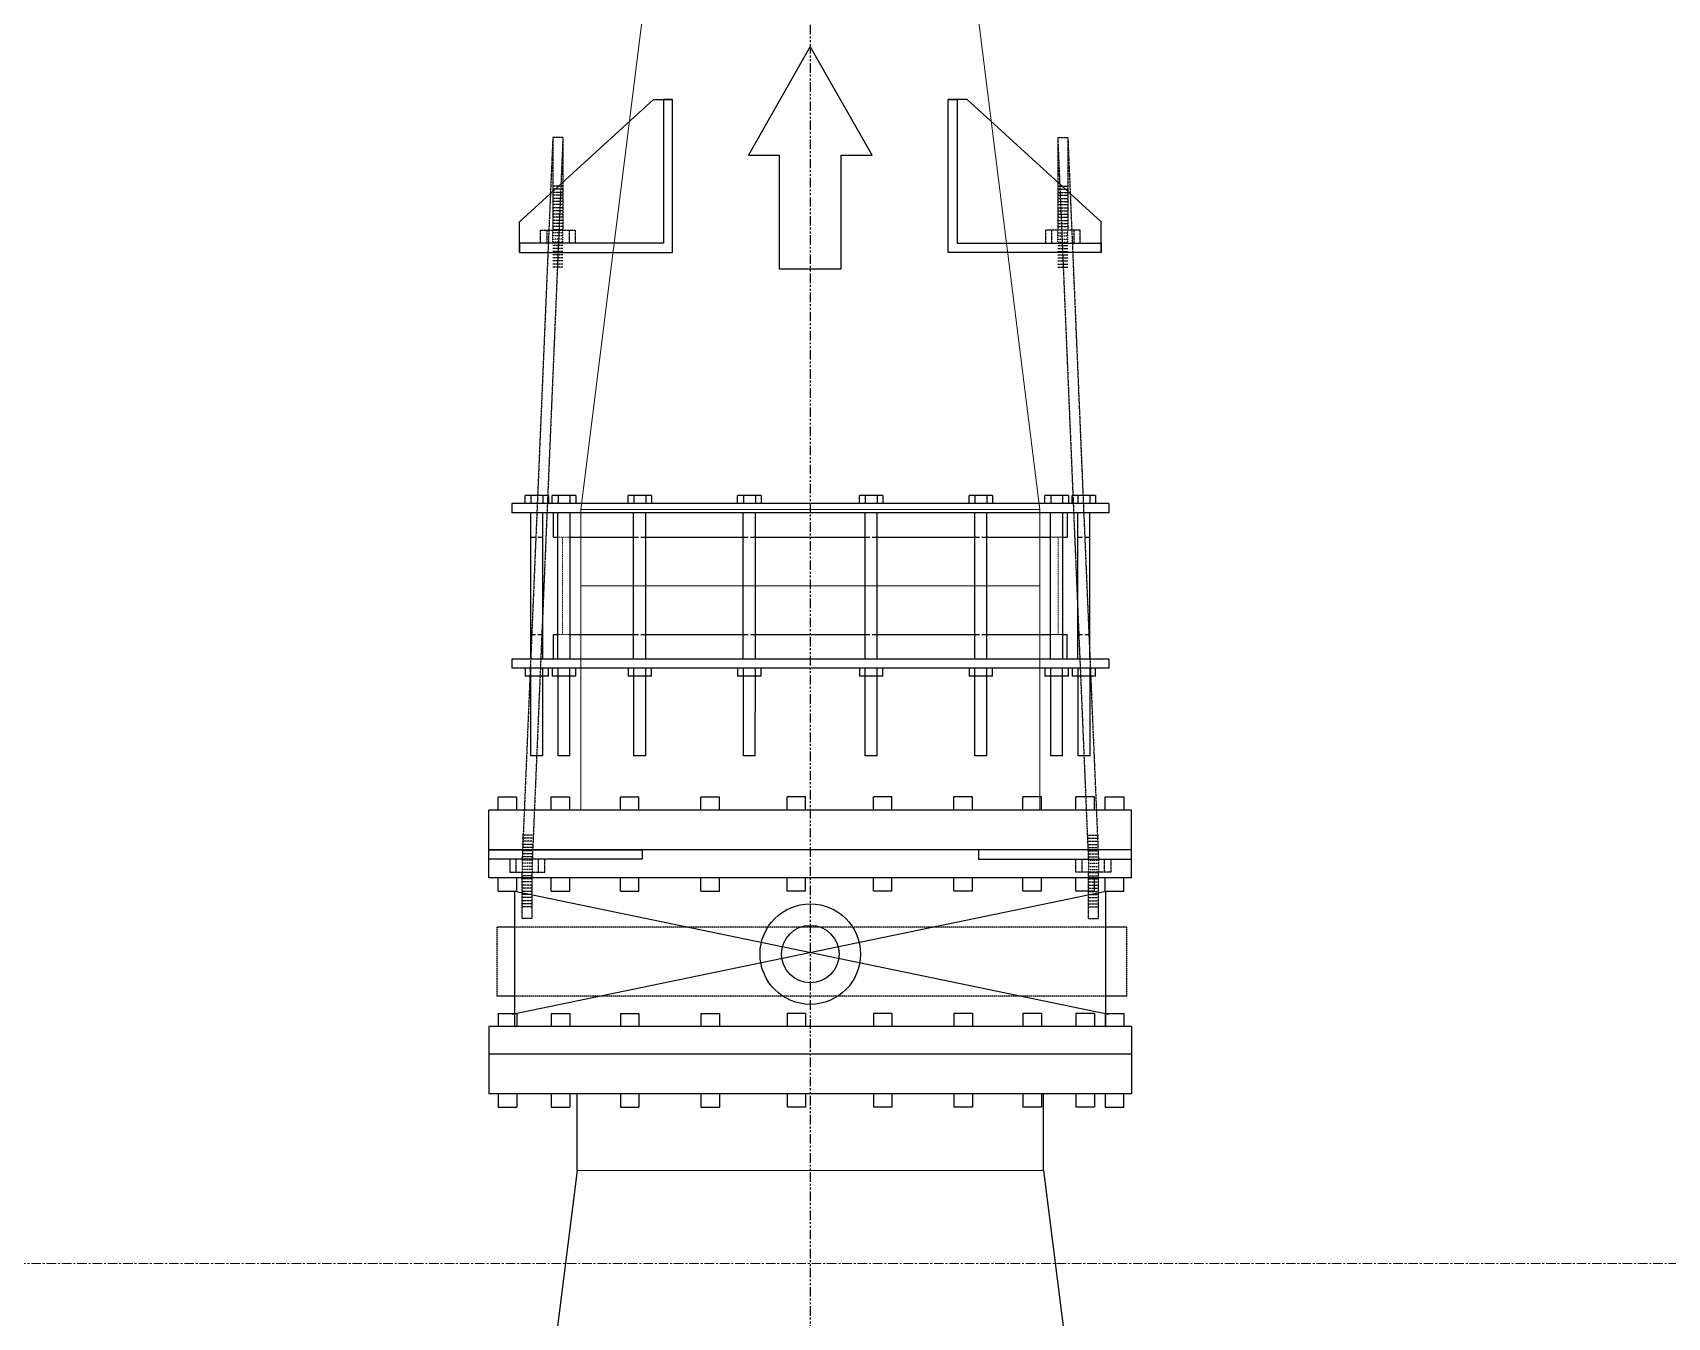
# Model space of a CAD drawing. Header units: inches. Extents: x 0 to 235202, y 0 to 361577.
# Drawn here: x 154002 to 156139, y 304405 to 306085 of the extents above; entities that cross this region are included whole.
import ezdxf

# ---------------------------------------------------------------- set-up
doc = ezdxf.new("R2010")
doc.units = ezdxf.units.IN
doc.header["$MEASUREMENT"] = 0
for name, pattern in [('CENTER', [2, 1.25, -0.25, 0.25, -0.25]), ('HIDDEN', [0.375, 0.25, -0.125]), ('PHANTOM2', [1.25, 0.625, -0.125, 0.125, -0.125, 0.125, -0.125])]:
    doc.linetypes.add(name, pattern=pattern)
for name, color, linetype, lineweight in [('.5', 8, 'Continuous', 0), ('DIM', 251, 'Continuous', 0), ('hid', 8, 'HIDDEN', 0)]:
    doc.layers.add(name, color=color, linetype=linetype, lineweight=lineweight)
for name, color, linetype in [('1', 1, 'CENTER'), ('sleeve type coupling', 1, 'Continuous'), ('steel reducer', 2, 'Continuous')]:
    doc.layers.add(name, color=color, linetype=linetype)

msp = doc.modelspace()

# ---------------------------------------------------------------- linework, layer by layer
at = {"layer": '.5', "color": 8, "linetype": 'CENTER', "ltscale": 10}
msp.add_line((169573.2, 304475.8), (105058.9, 304475.8), dxfattribs=at)
at = {"color": 8, "linetype": 'PHANTOM2', "ltscale": 20}
msp.add_line((155018.9, 323495), (155018.9, 300450.4), dxfattribs=at)
at = {"color": 8}
for p, q in [((155018.9, 306066.9), (154937.9, 305924.6)), ((155099.9, 305924.6), (155018.9, 306066.9)), ((154937.9, 305924.6), (154978.4, 305924.6)), ((154978.4, 305924.6), (154978.4, 305776.2)), ((155059.4, 305924.6), (155099.9, 305924.6)), ((155059.4, 305776.2), (155059.4, 305924.6)), ((154978.4, 305776.2), (155059.4, 305776.2)), ((155438.9, 305068.5), (154598.9, 305068.5)), ((154598.9, 304979.8), (154598.9, 305068.5)), ((154611, 305085.7), (154635.3, 305085.7)), ((154611, 305068.5), (154611, 305085.7)), ((154635.3, 305068.5), (154635.3, 305085.7)), ((154680.3, 305085.7), (154704.6, 305085.7)), ((154680.3, 305068.5), (154680.3, 305085.7)), ((154704.6, 305068.5), (154704.6, 305085.7)), ((154770.6, 305085.7), (154794.8, 305085.7)), ((154770.6, 305068.5), (154770.6, 305085.7)), ((154794.8, 305068.5), (154794.8, 305085.7)), ((154875.7, 305085.7), (154900, 305085.7)), ((154875.7, 305068.5), (154875.7, 305085.7)), ((154900, 305068.5), (154900, 305085.7)), ((154988.5, 305068.5), (154988.5, 305085.7)), ((155012.8, 305085.7), (154988.5, 305085.7)), ((155012.8, 305068.5), (155012.8, 305085.7)), ((155101.4, 305068.5), (155101.4, 305085.7)), ((155125.6, 305085.7), (155101.4, 305085.7)), ((155125.6, 305068.5), (155125.6, 305085.7)), ((155206.5, 305068.5), (155206.5, 305085.7)), ((155230.7, 305085.7), (155206.5, 305085.7)), ((155230.7, 305068.5), (155230.7, 305085.7)), ((155296.8, 305068.5), (155296.8, 305085.7)), ((155321, 305085.7), (155296.8, 305085.7)), ((155321, 305068.5), (155321, 305085.7)), ((155366.1, 305068.5), (155366.1, 305085.7)), ((155390.3, 305085.7), (155366.1, 305085.7)), ((155390.3, 305068.5), (155390.3, 305085.7)), ((155404.3, 305068.5), (155404.3, 305085.7)), ((155404.3, 305085.7), (155428.5, 305085.7)), ((155428.5, 305085.7), (155428.5, 305068.5)), ((155438.9, 304979.8), (155438.9, 305068.5)), ((155438.9, 305016.5), (154598.9, 305016.5)), ((155438.9, 304979.8), (154598.9, 304979.8)), ((154611, 304962.6), (154611, 304979.8)), ((154611, 304962.6), (154635.3, 304962.6)), ((154629.3, 304801.8), (155405.1, 304962.6)), ((154632.6, 304962.6), (155408.5, 304801.8)), ((154632.6, 304784.6), (154632.6, 304962.6)), ((154635.3, 304962.6), (154635.3, 304979.8)), ((154680.3, 304962.6), (154680.3, 304979.8)), ((154680.3, 304962.6), (154704.6, 304962.6)), ((154704.6, 304962.6), (154704.6, 304979.8)), ((154770.6, 304962.6), (154770.6, 304979.8)), ((154770.6, 304962.6), (154794.8, 304962.6)), ((154794.8, 304962.6), (154794.8, 304979.8)), ((154875.7, 304962.6), (154875.7, 304979.8)), ((154875.7, 304962.6), (154900, 304962.6)), ((154900, 304962.6), (154900, 304979.8)), ((154988.5, 304962.6), (154988.5, 304979.8)), ((155012.8, 304962.6), (154988.5, 304962.6)), ((155012.8, 304962.6), (155012.8, 304979.8)), ((155101.4, 304962.6), (155101.4, 304979.8)), ((155125.6, 304962.6), (155101.4, 304962.6)), ((155125.6, 304962.6), (155125.6, 304979.8)), ((155206.5, 304962.6), (155206.5, 304979.8)), ((155230.7, 304962.6), (155206.5, 304962.6)), ((155230.7, 304962.6), (155230.7, 304979.8)), ((155296.8, 304962.6), (155296.8, 304979.8)), ((155321, 304962.6), (155296.8, 304962.6)), ((155321, 304962.6), (155321, 304979.8)), ((155366.1, 304962.6), (155366.1, 304979.8)), ((155390.3, 304962.6), (155366.1, 304962.6)), ((155390.3, 304962.6), (155390.3, 304979.8)), ((155404.3, 304962.6), (155404.3, 304979.8)), ((155404.3, 304962.6), (155428.5, 304962.6)), ((155405.1, 304784.6), (155405.1, 304962.6)), ((155428.5, 304962.6), (155428.5, 304979.8)), ((154632.6, 304915.4), (154609.5, 304915.4)), ((155432.8, 304915.4), (155405.1, 304915.4)), ((154632.6, 304825.1), (154609.5, 304825.1)), ((155432.8, 304825.1), (155405.1, 304825.1)), ((154611, 304802.7), (154635.3, 304802.7)), ((154611, 304802.7), (154611, 304785.5)), ((154635.3, 304802.7), (154635.3, 304785.5)), ((154680.3, 304802.7), (154704.6, 304802.7)), ((154680.3, 304802.7), (154680.3, 304785.5)), ((154704.6, 304802.7), (154704.6, 304785.5)), ((154770.6, 304802.7), (154794.8, 304802.7)), ((154770.6, 304802.7), (154770.6, 304785.5)), ((154794.8, 304802.7), (154794.8, 304785.5)), ((154875.7, 304802.7), (154900, 304802.7)), ((154875.7, 304802.7), (154875.7, 304785.5)), ((154900, 304802.7), (154900, 304785.5)), ((154988.5, 304802.7), (154988.5, 304785.5)), ((155012.8, 304802.7), (154988.5, 304802.7)), ((155012.8, 304802.7), (155012.8, 304785.5)), ((155101.4, 304802.7), (155101.4, 304785.5)), ((155125.6, 304802.7), (155101.4, 304802.7)), ((155125.6, 304802.7), (155125.6, 304785.5)), ((155206.5, 304802.7), (155206.5, 304785.5)), ((155230.7, 304802.7), (155206.5, 304802.7)), ((155230.7, 304802.7), (155230.7, 304785.5)), ((155296.8, 304802.7), (155296.8, 304785.5)), ((155321, 304802.7), (155296.8, 304802.7)), ((155321, 304802.7), (155321, 304785.5)), ((155366.1, 304802.7), (155366.1, 304785.5)), ((155390.3, 304802.7), (155366.1, 304802.7)), ((155390.3, 304802.7), (155390.3, 304785.5)), ((155404.3, 304802.7), (155404.3, 304785.5)), ((155404.3, 304802.7), (155428.5, 304802.7)), ((155428.5, 304802.7), (155428.5, 304785.5)), ((154598.9, 304785.5), (154598.9, 304697.5)), ((155438.9, 304785.5), (154598.9, 304785.5)), ((155438.9, 304785.5), (155438.9, 304697.5)), ((155438.9, 304749.5), (154598.9, 304749.5)), ((155438.9, 304697.5), (154598.9, 304697.5)), ((154611, 304697.5), (154611, 304680.2)), ((154635.3, 304697.5), (154635.3, 304680.2)), ((154680.3, 304697.5), (154680.3, 304680.2)), ((154704.6, 304697.5), (154704.6, 304680.2)), ((154770.6, 304697.5), (154770.6, 304680.2)), ((154794.8, 304697.5), (154794.8, 304680.2)), ((154875.7, 304697.5), (154875.7, 304680.2)), ((154900, 304697.5), (154900, 304680.2)), ((154988.5, 304697.5), (154988.5, 304680.2)), ((155012.8, 304697.5), (155012.8, 304680.2)), ((155101.4, 304697.5), (155101.4, 304680.2)), ((155125.6, 304697.5), (155125.6, 304680.2)), ((155206.5, 304697.5), (155206.5, 304680.2)), ((155230.7, 304697.5), (155230.7, 304680.2)), ((155296.8, 304697.5), (155296.8, 304680.2)), ((155321, 304697.5), (155321, 304680.2)), ((155366.1, 304697.5), (155366.1, 304680.2)), ((155390.3, 304697.5), (155390.3, 304680.2)), ((155404.3, 304697.5), (155404.3, 304680.2)), ((155428.5, 304680.2), (155428.5, 304697.5)), ((154611, 304680.2), (154635.3, 304680.2)), ((154680.3, 304680.2), (154704.6, 304680.2)), ((154770.6, 304680.2), (154794.8, 304680.2)), ((154875.7, 304680.2), (154900, 304680.2)), ((155012.8, 304680.2), (154988.5, 304680.2)), ((155125.6, 304680.2), (155101.4, 304680.2)), ((155230.7, 304680.2), (155206.5, 304680.2)), ((155321, 304680.2), (155296.8, 304680.2)), ((155390.3, 304680.2), (155366.1, 304680.2)), ((155404.3, 304680.2), (155428.5, 304680.2))]:
    msp.add_line(p, q, dxfattribs=at)
at = {"color": 8, "linetype": 'HIDDEN'}
for p, q in [((154609.5, 304825.1), (154609.5, 304915.4)), ((155405.1, 304915.4), (154632.6, 304915.4)), ((155432.8, 304825.1), (155432.8, 304915.4)), ((155405.1, 304825.1), (154632.6, 304825.1))]:
    msp.add_line(p, q, dxfattribs=at)
at = {"color": 1}
for points in [[(154838.9, 305997.6), (154826.9, 305997.6), (154826.9, 305809.6), (154638.9, 305809.6), (154638.9, 305797.6), (154838.9, 305797.6)], [(155198.9, 305997.6), (155210.9, 305997.6), (155210.9, 305809.6), (155398.9, 305809.6), (155398.9, 305797.6), (155198.9, 305797.6)], [(154798.9, 305004.5), (154786.9, 305004.5), (154786.9, 305004.5), (154598.9, 305004.5), (154598.9, 305016.5), (154798.9, 305016.5)], [(155238.9, 305004.5), (155250.9, 305004.5), (155250.9, 305004.5), (155438.9, 305004.5), (155438.9, 305016.5), (155238.9, 305016.5)]]:
    msp.add_lwpolyline(points, close=True, dxfattribs=at)
for points in [[(154638.9, 305797.6), (154638.9, 305837.6), (154813.9, 305997.6), (154838.9, 305997.6)], [(155398.9, 305797.6), (155398.9, 305837.6), (155223.9, 305997.6), (155198.9, 305997.6)]]:
    msp.add_lwpolyline(points, dxfattribs=at)
at = {"color": 8}
for radius in [65.7, 37.5]:
    msp.add_circle((155018.9, 304880.3), radius, dxfattribs=at)
at = {"layer": '1', "color": 2}
for p, q in [((154682.3, 305947.6), (154642.3, 305004.5)), ((154695.5, 305947.6), (154655.5, 305004.5)), ((154682.3, 305947.6), (154682.3, 305826.8)), ((154695.5, 305947.6), (154682.3, 305947.6)), ((154695.5, 305947.6), (154682.3, 305947.6)), ((154695.5, 305947.6), (154695.5, 305826.8)), ((155342.3, 305947.6), (155382.3, 305004.5)), ((155342.3, 305947.6), (155342.3, 305826.8)), ((155342.3, 305947.6), (155355.5, 305947.6)), ((155342.3, 305947.6), (155355.5, 305947.6)), ((155355.5, 305947.6), (155395.5, 305004.5)), ((155355.5, 305947.6), (155355.5, 305826.8)), ((154642.3, 304926.9), (154642.3, 304987.3)), ((154655.5, 304926.9), (154655.5, 304987.3)), ((155382.3, 304926.9), (155382.3, 304987.3)), ((155395.5, 304926.9), (155395.5, 304987.3)), ((154655.5, 304926.9), (154642.3, 304926.9)), ((154655.5, 304926.9), (154642.3, 304926.9)), ((155382.3, 304926.9), (155395.5, 304926.9)), ((155382.3, 304926.9), (155395.5, 304926.9))]:
    msp.add_line(p, q, dxfattribs=at)
at = {"layer": '1', "color": 1}
for p, q in [((154695.5, 305884.2), (154682.3, 305884.2)), ((154695.5, 305884.2), (154682.3, 305884.2)), ((154695.5, 305880.1), (154682.3, 305880.1)), ((154695.5, 305880.1), (154682.3, 305880.1)), ((154695.5, 305880.1), (154682.3, 305880.1)), ((154695.5, 305880.1), (154682.3, 305880.1)), ((155342.3, 305884.2), (155355.5, 305884.2)), ((155342.3, 305884.2), (155355.5, 305884.2)), ((155342.3, 305880.1), (155355.5, 305880.1)), ((155342.3, 305880.1), (155355.5, 305880.1)), ((155342.3, 305880.1), (155355.5, 305880.1)), ((155342.3, 305880.1), (155355.5, 305880.1)), ((154695.5, 305876), (154682.3, 305876)), ((154695.5, 305876), (154682.3, 305876)), ((154695.5, 305872.2), (154682.3, 305872.2)), ((154695.5, 305872.2), (154682.3, 305872.2)), ((154695.5, 305868.1), (154682.3, 305868.1)), ((154695.5, 305868.1), (154682.3, 305868.1)), ((154695.5, 305868.1), (154682.3, 305868.1)), ((154695.5, 305868.1), (154682.3, 305868.1)), ((154695.5, 305864), (154682.3, 305864)), ((154695.5, 305864), (154682.3, 305864)), ((154695.5, 305860), (154682.3, 305860)), ((154695.5, 305860), (154682.3, 305860)), ((155342.3, 305876), (155355.5, 305876)), ((155342.3, 305876), (155355.5, 305876)), ((155342.3, 305872.2), (155355.5, 305872.2)), ((155342.3, 305872.2), (155355.5, 305872.2)), ((155342.3, 305868.1), (155355.5, 305868.1)), ((155342.3, 305868.1), (155355.5, 305868.1)), ((155342.3, 305868.1), (155355.5, 305868.1)), ((155342.3, 305868.1), (155355.5, 305868.1)), ((155342.3, 305864), (155355.5, 305864)), ((155342.3, 305864), (155355.5, 305864)), ((155342.3, 305860), (155355.5, 305860)), ((155342.3, 305860), (155355.5, 305860)), ((154695.5, 305855.9), (154682.3, 305855.9)), ((154695.5, 305855.9), (154682.3, 305855.9)), ((154695.5, 305851.8), (154682.3, 305851.8)), ((154695.5, 305851.8), (154682.3, 305851.8)), ((154695.5, 305847.7), (154682.3, 305847.7)), ((154695.5, 305847.7), (154682.3, 305847.7)), ((154695.5, 305843.6), (154682.3, 305843.6)), ((154695.5, 305843.6), (154682.3, 305843.6)), ((154695.5, 305839.5), (154682.3, 305839.5)), ((154695.5, 305839.5), (154682.3, 305839.5)), ((154695.5, 305835.4), (154682.3, 305835.4)), ((154695.5, 305835.4), (154682.3, 305835.4)), ((155342.3, 305855.9), (155355.5, 305855.9)), ((155342.3, 305855.9), (155355.5, 305855.9)), ((155342.3, 305851.8), (155355.5, 305851.8)), ((155342.3, 305851.8), (155355.5, 305851.8)), ((155342.3, 305847.7), (155355.5, 305847.7)), ((155342.3, 305847.7), (155355.5, 305847.7)), ((155342.3, 305843.6), (155355.5, 305843.6)), ((155342.3, 305843.6), (155355.5, 305843.6)), ((155342.3, 305839.5), (155355.5, 305839.5)), ((155342.3, 305839.5), (155355.5, 305839.5)), ((155342.3, 305835.4), (155355.5, 305835.4)), ((155342.3, 305835.4), (155355.5, 305835.4)), ((154674.3, 305826.8), (154674.3, 305809.6)), ((154674.3, 305826.8), (154674.3, 305809.6)), ((154695.5, 305831.3), (154682.3, 305831.3)), ((154695.5, 305831.3), (154682.3, 305831.3)), ((154695.5, 305827.3), (154682.3, 305827.3)), ((154695.5, 305827.3), (154682.3, 305827.3)), ((154703.5, 305826.8), (154703.5, 305809.6)), ((154703.5, 305826.8), (154703.5, 305809.6)), ((155334.3, 305826.8), (155334.3, 305809.6)), ((155334.3, 305826.8), (155334.3, 305809.6)), ((155342.3, 305831.3), (155355.5, 305831.3)), ((155342.3, 305831.3), (155355.5, 305831.3)), ((155342.3, 305827.3), (155355.5, 305827.3)), ((155342.3, 305827.3), (155355.5, 305827.3)), ((155363.5, 305826.8), (155363.5, 305809.6)), ((155363.5, 305826.8), (155363.5, 305809.6)), ((154695.5, 305806.8), (154682.3, 305806.8)), ((154695.5, 305806.8), (154682.3, 305806.8)), ((154695.5, 305802.7), (154682.3, 305802.7)), ((154695.5, 305802.7), (154682.3, 305802.7)), ((154695.5, 305798.7), (154682.3, 305798.7)), ((154695.5, 305798.7), (154682.3, 305798.7)), ((154695.5, 305794.6), (154682.3, 305794.6)), ((154695.5, 305794.6), (154682.3, 305794.6)), ((155342.3, 305806.8), (155355.5, 305806.8)), ((155342.3, 305806.8), (155355.5, 305806.8)), ((155342.3, 305802.7), (155355.5, 305802.7)), ((155342.3, 305802.7), (155355.5, 305802.7)), ((155342.3, 305798.7), (155355.5, 305798.7)), ((155342.3, 305798.7), (155355.5, 305798.7)), ((155342.3, 305794.6), (155355.5, 305794.6)), ((155342.3, 305794.6), (155355.5, 305794.6)), ((154695.5, 305790.5), (154682.3, 305790.5)), ((154695.5, 305790.5), (154682.3, 305790.5)), ((154695.5, 305786.4), (154682.3, 305786.4)), ((154695.5, 305786.4), (154682.3, 305786.4)), ((154695.5, 305782.3), (154682.3, 305782.3)), ((154695.5, 305782.3), (154682.3, 305782.3)), ((154695.5, 305778.2), (154682.3, 305778.2)), ((154695.5, 305778.2), (154682.3, 305778.2)), ((155342.3, 305790.5), (155355.5, 305790.5)), ((155342.3, 305790.5), (155355.5, 305790.5)), ((155342.3, 305786.4), (155355.5, 305786.4)), ((155342.3, 305786.4), (155355.5, 305786.4)), ((155342.3, 305782.3), (155355.5, 305782.3)), ((155342.3, 305782.3), (155355.5, 305782.3)), ((155342.3, 305778.2), (155355.5, 305778.2)), ((155342.3, 305778.2), (155355.5, 305778.2)), ((154655.5, 305035.9), (154642.3, 305035.9)), ((154655.5, 305035.9), (154642.3, 305035.9)), ((154655.5, 305031.8), (154642.3, 305031.8)), ((154655.5, 305031.8), (154642.3, 305031.8)), ((154655.5, 305027.7), (154642.3, 305027.7)), ((154655.5, 305027.7), (154642.3, 305027.7)), ((154655.5, 305023.6), (154642.3, 305023.6)), ((154655.5, 305023.6), (154642.3, 305023.6)), ((155382.3, 305035.9), (155395.5, 305035.9)), ((155382.3, 305035.9), (155395.5, 305035.9)), ((155382.3, 305031.8), (155395.5, 305031.8)), ((155382.3, 305031.8), (155395.5, 305031.8)), ((155382.3, 305027.7), (155395.5, 305027.7)), ((155382.3, 305027.7), (155395.5, 305027.7)), ((155382.3, 305023.6), (155395.5, 305023.6)), ((155382.3, 305023.6), (155395.5, 305023.6)), ((154634.3, 304987.3), (154634.3, 305004.5)), ((154634.3, 304987.3), (154634.3, 305004.5)), ((154655.5, 305019.5), (154642.3, 305019.5)), ((154655.5, 305019.5), (154642.3, 305019.5)), ((154655.5, 305015.4), (154642.3, 305015.4)), ((154655.5, 305015.4), (154642.3, 305015.4)), ((154655.5, 305011.3), (154642.3, 305011.3)), ((154655.5, 305011.3), (154642.3, 305011.3)), ((154655.5, 305007.3), (154642.3, 305007.3)), ((154655.5, 305007.3), (154642.3, 305007.3)), ((154663.5, 304987.3), (154663.5, 305004.5)), ((154663.5, 304987.3), (154663.5, 305004.5)), ((155374.3, 304987.3), (155374.3, 305004.5)), ((155374.3, 304987.3), (155374.3, 305004.5)), ((155382.3, 305019.5), (155395.5, 305019.5)), ((155382.3, 305019.5), (155395.5, 305019.5)), ((155382.3, 305015.4), (155395.5, 305015.4)), ((155382.3, 305015.4), (155395.5, 305015.4)), ((155382.3, 305011.3), (155395.5, 305011.3)), ((155382.3, 305011.3), (155395.5, 305011.3)), ((155382.3, 305007.3), (155395.5, 305007.3)), ((155382.3, 305007.3), (155395.5, 305007.3)), ((155403.5, 304987.3), (155403.5, 305004.5)), ((155403.5, 304987.3), (155403.5, 305004.5)), ((154655.5, 304986.8), (154642.3, 304986.8)), ((154655.5, 304986.8), (154642.3, 304986.8)), ((154655.5, 304982.7), (154642.3, 304982.7)), ((154655.5, 304982.7), (154642.3, 304982.7)), ((155382.3, 304986.8), (155395.5, 304986.8)), ((155382.3, 304986.8), (155395.5, 304986.8)), ((155382.3, 304982.7), (155395.5, 304982.7)), ((155382.3, 304982.7), (155395.5, 304982.7)), ((154655.5, 304978.6), (154642.3, 304978.6)), ((154655.5, 304978.6), (154642.3, 304978.6)), ((154655.5, 304974.6), (154642.3, 304974.6)), ((154655.5, 304974.6), (154642.3, 304974.6)), ((154655.5, 304970.5), (154642.3, 304970.5)), ((154655.5, 304970.5), (154642.3, 304970.5)), ((154655.5, 304966.4), (154642.3, 304966.4)), ((154655.5, 304966.4), (154642.3, 304966.4)), ((154655.5, 304962.3), (154642.3, 304962.3)), ((154655.5, 304962.3), (154642.3, 304962.3)), ((155382.3, 304978.6), (155395.5, 304978.6)), ((155382.3, 304978.6), (155395.5, 304978.6)), ((155382.3, 304974.6), (155395.5, 304974.6)), ((155382.3, 304974.6), (155395.5, 304974.6)), ((155382.3, 304970.5), (155395.5, 304970.5)), ((155382.3, 304970.5), (155395.5, 304970.5)), ((155382.3, 304966.4), (155395.5, 304966.4)), ((155382.3, 304966.4), (155395.5, 304966.4)), ((155382.3, 304962.3), (155395.5, 304962.3)), ((155382.3, 304962.3), (155395.5, 304962.3)), ((154655.5, 304958.2), (154642.3, 304958.2)), ((154655.5, 304958.2), (154642.3, 304958.2)), ((154655.5, 304954.1), (154642.3, 304954.1)), ((154655.5, 304954.1), (154642.3, 304954.1)), ((154655.5, 304950), (154642.3, 304950)), ((154655.5, 304950), (154642.3, 304950)), ((154655.5, 304946), (154642.3, 304946)), ((154655.5, 304946), (154642.3, 304946)), ((154655.5, 304946), (154642.3, 304946)), ((154655.5, 304946), (154642.3, 304946)), ((154655.5, 304941.9), (154642.3, 304941.9)), ((154655.5, 304941.9), (154642.3, 304941.9)), ((155382.3, 304958.2), (155395.5, 304958.2)), ((155382.3, 304958.2), (155395.5, 304958.2)), ((155382.3, 304954.1), (155395.5, 304954.1)), ((155382.3, 304954.1), (155395.5, 304954.1)), ((155382.3, 304950), (155395.5, 304950)), ((155382.3, 304950), (155395.5, 304950)), ((155382.3, 304946), (155395.5, 304946)), ((155382.3, 304946), (155395.5, 304946)), ((155382.3, 304946), (155395.5, 304946)), ((155382.3, 304946), (155395.5, 304946)), ((155382.3, 304941.9), (155395.5, 304941.9)), ((155382.3, 304941.9), (155395.5, 304941.9))]:
    msp.add_line(p, q, dxfattribs=at)
at = {"layer": '1', "linetype": 'HIDDEN', "ltscale": 0.009}
for p, q in [((154682.3, 305809.6), (154682.3, 305826.8)), ((154695.5, 305823.2), (154682.3, 305823.2)), ((154695.5, 305823.2), (154682.3, 305823.2)), ((154695.5, 305819.1), (154682.3, 305819.1)), ((154695.5, 305819.1), (154682.3, 305819.1)), ((154695.5, 305815), (154682.3, 305815)), ((154695.5, 305815), (154682.3, 305815)), ((154695.5, 305809.6), (154695.5, 305826.8)), ((155342.3, 305809.6), (155342.3, 305826.8)), ((155342.3, 305823.2), (155355.5, 305823.2)), ((155342.3, 305823.2), (155355.5, 305823.2)), ((155342.3, 305819.1), (155355.5, 305819.1)), ((155342.3, 305819.1), (155355.5, 305819.1)), ((155342.3, 305815), (155355.5, 305815)), ((155342.3, 305815), (155355.5, 305815)), ((155355.5, 305809.6), (155355.5, 305826.8)), ((154695.5, 305810.9), (154682.3, 305810.9)), ((154695.5, 305810.9), (154682.3, 305810.9)), ((155342.3, 305810.9), (155355.5, 305810.9)), ((155342.3, 305810.9), (155355.5, 305810.9)), ((154642.3, 305004.5), (154642.3, 304987.3)), ((154655.5, 305003.2), (154642.3, 305003.2)), ((154655.5, 305003.2), (154642.3, 305003.2)), ((154655.5, 305004.5), (154655.5, 304987.3)), ((155382.3, 305004.5), (155382.3, 304987.3)), ((155382.3, 305003.2), (155395.5, 305003.2)), ((155382.3, 305003.2), (155395.5, 305003.2)), ((155395.5, 305004.5), (155395.5, 304987.3)), ((154655.5, 304999.1), (154642.3, 304999.1)), ((154655.5, 304999.1), (154642.3, 304999.1)), ((154655.5, 304995), (154642.3, 304995)), ((154655.5, 304995), (154642.3, 304995)), ((154655.5, 304990.9), (154642.3, 304990.9)), ((154655.5, 304990.9), (154642.3, 304990.9)), ((155382.3, 304999.1), (155395.5, 304999.1)), ((155382.3, 304999.1), (155395.5, 304999.1)), ((155382.3, 304995), (155395.5, 304995)), ((155382.3, 304995), (155395.5, 304995)), ((155382.3, 304990.9), (155395.5, 304990.9)), ((155382.3, 304990.9), (155395.5, 304990.9))]:
    msp.add_line(p, q, dxfattribs=at)
at = {"layer": '1', "color": 2}
for points in [[(154666.1, 305809.6), (154666.1, 305826.8), (154711.7, 305826.8), (154711.7, 305809.6)], [(154666.1, 305809.6), (154666.1, 305826.8), (154711.7, 305826.8), (154711.7, 305809.6)], [(155371.7, 305809.6), (155371.7, 305826.8), (155326.1, 305826.8), (155326.1, 305809.6)], [(155371.7, 305809.6), (155371.7, 305826.8), (155326.1, 305826.8), (155326.1, 305809.6)], [(154626.1, 305004.5), (154626.1, 304987.3), (154671.7, 304987.3), (154671.7, 305004.5)], [(154626.1, 305004.5), (154626.1, 304987.3), (154671.7, 304987.3), (154671.7, 305004.5)], [(155411.7, 305004.5), (155411.7, 304987.3), (155366.1, 304987.3), (155366.1, 305004.5)], [(155411.7, 305004.5), (155411.7, 304987.3), (155366.1, 304987.3), (155366.1, 305004.5)]]:
    msp.add_lwpolyline(points, close=True, dxfattribs=at)
at = {"layer": 'DIM', "color": 8, "linetype": 'Continuous', "ltscale": 10}
for p, q in [((154718.9, 305461.6), (154818.9, 306261.6)), ((155318.9, 305461.6), (155218.9, 306261.6)), ((154718.9, 305361.6), (154718.9, 305461.6)), ((155318.9, 305461.6), (154718.9, 305461.6)), ((155318.9, 305361.6), (155318.9, 305461.6)), ((155318.9, 305361.6), (154718.9, 305361.6))]:
    msp.add_line(p, q, dxfattribs=at)
at = {"layer": 'DIM', "color": 8}
for p, q in [((154718.9, 305361.6), (154718.9, 305068.5)), ((155318.9, 305068.5), (155318.9, 305361.6)), ((154714.1, 304597.5), (155323.7, 304597.5))]:
    msp.add_line(p, q, dxfattribs=at)
at = {"layer": 'hid', "color": 8, "ltscale": 0.1}
for p, q in [((154688.8, 305425.3), (154704.8, 305425.3)), ((154688.8, 305425.3), (154704.8, 305425.3)), ((154695.1, 305425.3), (154695.1, 305297.9)), ((155333, 305425.3), (155349, 305425.3)), ((155349, 305425.3), (155333, 305425.3)), ((155342.7, 305425.3), (155342.7, 305297.9)), ((154688.8, 305297.9), (154704.8, 305297.9)), ((154688.8, 305297.9), (154704.8, 305297.9)), ((155333, 305297.9), (155349, 305297.9)), ((155349, 305297.9), (155333, 305297.9))]:
    msp.add_line(p, q, dxfattribs=at)
at = {"layer": 'sleeve type coupling', "color": 8}
for p, q in [((154646, 305469.3), (154646, 305479.6)), ((154676.8, 305479.6), (154646, 305479.6)), ((154653.7, 305479.6), (154653.7, 305469.3)), ((154669.1, 305479.6), (154669.1, 305469.3)), ((154676.8, 305479.6), (154676.8, 305469.3)), ((154681.4, 305469.3), (154681.4, 305479.6)), ((154712.2, 305479.6), (154681.4, 305479.6)), ((154689.1, 305479.6), (154689.1, 305469.3)), ((154704.5, 305479.6), (154704.5, 305469.3)), ((154712.2, 305479.6), (154712.2, 305469.3)), ((154780.6, 305469.3), (154780.6, 305479.6)), ((154811.4, 305479.6), (154780.6, 305479.6)), ((154788.3, 305479.6), (154788.3, 305469.3)), ((154803.7, 305479.6), (154803.7, 305469.3)), ((154811.4, 305479.6), (154811.4, 305469.3)), ((154923.9, 305469.3), (154923.9, 305479.6)), ((154954.8, 305479.6), (154923.9, 305479.6)), ((154931.6, 305479.6), (154931.6, 305469.3)), ((154947.1, 305479.6), (154947.1, 305469.3)), ((154954.8, 305479.6), (154954.8, 305469.3)), ((155083, 305469.3), (155083, 305479.6)), ((155113.9, 305479.6), (155083, 305479.6)), ((155090.7, 305479.6), (155090.7, 305469.3)), ((155106.2, 305479.6), (155106.2, 305469.3)), ((155113.9, 305479.6), (155113.9, 305469.3)), ((155257.2, 305479.6), (155226.4, 305479.6)), ((155226.4, 305469.3), (155226.4, 305479.6)), ((155234.1, 305479.6), (155234.1, 305469.3)), ((155249.5, 305479.6), (155249.5, 305469.3)), ((155257.2, 305479.6), (155257.2, 305469.3)), ((155325.6, 305469.3), (155325.6, 305479.6)), ((155356.4, 305479.6), (155325.6, 305479.6)), ((155333.3, 305479.6), (155333.3, 305469.3)), ((155348.7, 305479.6), (155348.7, 305469.3)), ((155356.4, 305479.6), (155356.4, 305469.3)), ((155361, 305469.3), (155361, 305479.6)), ((155391.8, 305479.6), (155361, 305479.6)), ((155368.7, 305479.6), (155368.7, 305469.3)), ((155384.1, 305479.6), (155384.1, 305469.3)), ((155391.8, 305479.6), (155391.8, 305469.3)), ((154628.9, 305469.3), (154628.9, 305457.3)), ((155408.9, 305469.3), (154628.9, 305469.3)), ((155408.9, 305457.3), (154628.9, 305457.3)), ((154653.4, 305265.9), (154653.4, 305457.3)), ((154669.4, 305265.9), (154669.4, 305457.3)), ((154683.1, 305425.3), (154683.1, 305457.3)), ((154688.8, 305265.9), (154688.8, 305457.3)), ((154704.8, 305265.9), (154704.8, 305457.3)), ((154788, 305265.9), (154788, 305457.3)), ((154804, 305265.9), (154804, 305457.3)), ((154931.3, 305265.9), (154931.3, 305457.3)), ((154947.3, 305265.9), (154947.3, 305457.3)), ((155090.4, 305265.9), (155090.4, 305457.3)), ((155106.4, 305265.9), (155106.4, 305457.3)), ((155233.8, 305265.9), (155233.8, 305457.3)), ((155249.8, 305265.9), (155249.8, 305457.3)), ((155333, 305265.9), (155333, 305457.3)), ((155349, 305265.9), (155349, 305457.3)), ((155354.7, 305457.3), (155354.7, 305425.3)), ((155368.4, 305265.9), (155368.4, 305457.3)), ((155384.4, 305265.9), (155384.4, 305457.3)), ((155408.9, 305469.3), (155408.9, 305457.3)), ((154683.1, 305425.3), (154688.8, 305425.3)), ((154704.8, 305425.3), (154788, 305425.3)), ((154804, 305425.3), (154931.3, 305425.3)), ((154947.3, 305425.3), (155090.4, 305425.3)), ((155106.4, 305425.3), (155233.8, 305425.3)), ((155249.8, 305425.3), (155333, 305425.3)), ((155349, 305425.3), (155354.7, 305425.3)), ((154683.1, 305297.9), (154688.8, 305297.9)), ((154683.1, 305265.9), (154683.1, 305297.9)), ((154704.8, 305297.9), (154788, 305297.9)), ((154804, 305297.9), (154931.3, 305297.9)), ((154947.3, 305297.9), (155090.4, 305297.9)), ((155106.4, 305297.9), (155233.8, 305297.9)), ((155249.8, 305297.9), (155333, 305297.9)), ((155349, 305297.9), (155354.7, 305297.9)), ((155354.7, 305265.9), (155354.7, 305297.9)), ((154628.9, 305265.9), (154628.9, 305253.9)), ((155408.9, 305265.9), (154628.9, 305265.9)), ((154689.1, 305265.9), (154683.1, 305265.9)), ((155408.9, 305265.9), (155408.9, 305253.9)), ((155408.9, 305253.9), (154628.9, 305253.9)), ((154646, 305253.9), (154646, 305243.6)), ((154676.8, 305243.6), (154646, 305243.6)), ((154653.7, 305139.3), (154653.7, 305253.9)), ((154669.1, 305139.3), (154669.1, 305253.9)), ((154676.8, 305243.6), (154676.8, 305253.9)), ((154681.4, 305253.9), (154681.4, 305243.6)), ((154712.2, 305243.6), (154681.4, 305243.6)), ((154689.1, 305139.3), (154689.1, 305253.9)), ((154704.5, 305139.3), (154704.5, 305253.9)), ((154712.2, 305243.6), (154712.2, 305253.9)), ((154780.6, 305253.9), (154780.6, 305243.6)), ((154811.4, 305243.6), (154780.6, 305243.6)), ((154788.3, 305139.3), (154788.3, 305253.9)), ((154803.7, 305139.3), (154803.7, 305253.9)), ((154811.4, 305243.6), (154811.4, 305253.9)), ((154923.9, 305253.9), (154923.9, 305243.6)), ((154954.8, 305243.6), (154923.9, 305243.6)), ((154931.6, 305139.3), (154931.6, 305253.9)), ((154947, 305139.3), (154947.1, 305253.9)), ((154954.8, 305243.6), (154954.8, 305253.9)), ((155083, 305253.9), (155083, 305243.6)), ((155113.9, 305243.6), (155083, 305243.6)), ((155090.7, 305139.3), (155090.7, 305253.9)), ((155106.2, 305139.3), (155106.2, 305253.9)), ((155113.9, 305243.6), (155113.9, 305253.9)), ((155226.4, 305253.9), (155226.4, 305243.6)), ((155257.2, 305243.6), (155226.4, 305243.6)), ((155234.1, 305139.3), (155234.1, 305253.9)), ((155249.5, 305139.3), (155249.5, 305253.9)), ((155257.2, 305243.6), (155257.2, 305253.9)), ((155325.6, 305253.9), (155325.6, 305243.6)), ((155356.4, 305243.6), (155325.6, 305243.6)), ((155333.3, 305139.3), (155333.3, 305253.9)), ((155348.7, 305139.3), (155348.7, 305253.9)), ((155356.4, 305243.6), (155356.4, 305253.9)), ((155361, 305253.9), (155361, 305243.6)), ((155391.8, 305243.6), (155361, 305243.6)), ((155368.4, 305253.9), (155368.4, 305139.3)), ((155384.4, 305253.9), (155384.4, 305139.3)), ((155391.8, 305243.6), (155391.8, 305253.9)), ((154669.1, 305139.3), (154653.7, 305139.3)), ((154704.5, 305139.3), (154689.1, 305139.3)), ((154803.7, 305139.3), (154788.3, 305139.3)), ((154947, 305139.3), (154931.6, 305139.3)), ((155106.2, 305139.3), (155090.7, 305139.3)), ((155249.5, 305139.3), (155234.1, 305139.3)), ((155348.7, 305139.3), (155333.3, 305139.3)), ((155384.4, 305139.3), (155368.4, 305139.3))]:
    msp.add_line(p, q, dxfattribs=at)
at = {"layer": 'sleeve type coupling', "color": 8, "linetype": 'HIDDEN', "ltscale": 25}
for p, q in [((154653.4, 305425.3), (154669.4, 305425.3)), ((154788, 305425.3), (154804, 305425.3)), ((154931.3, 305425.3), (154947.3, 305425.3)), ((155090.4, 305425.3), (155106.4, 305425.3)), ((155233.8, 305425.3), (155249.8, 305425.3)), ((155368.4, 305425.3), (155384.4, 305425.3)), ((154653.4, 305297.9), (154669.4, 305297.9)), ((154788, 305297.9), (154804, 305297.9)), ((154931.3, 305297.9), (154947.3, 305297.9)), ((155090.4, 305297.9), (155106.4, 305297.9)), ((155233.8, 305297.9), (155249.8, 305297.9)), ((155368.4, 305297.9), (155384.4, 305297.9))]:
    msp.add_line(p, q, dxfattribs=at)
at = {"layer": 'steel reducer', "color": 8}
for p, q in [((154714.1, 304597.5), (154714.1, 304697.5)), ((155323.7, 304597.5), (155323.7, 304697.5)), ((154714.1, 304597.5), (154613.5, 303797.5)), ((155323.7, 304597.5), (155424.3, 303797.5))]:
    msp.add_line(p, q, dxfattribs=at)

doc.saveas('drawing.dxf')
